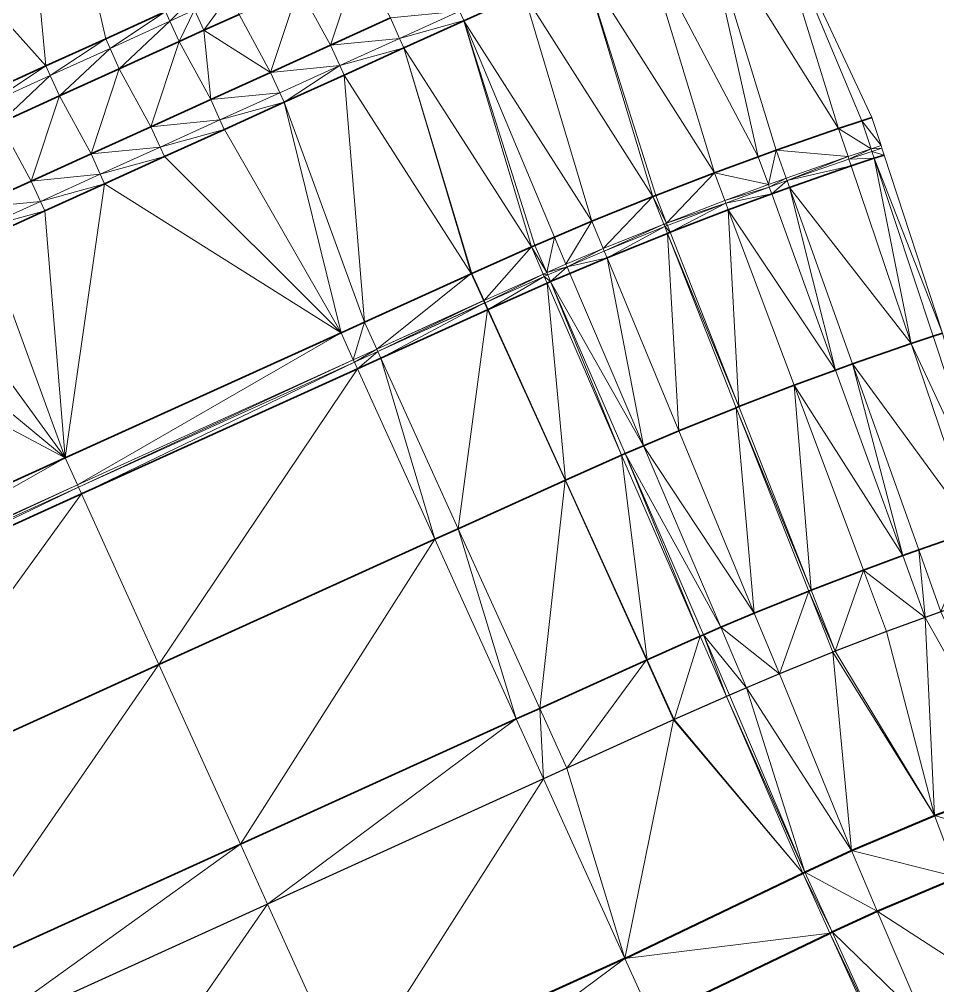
# Model space of a CAD drawing. Header units: metres. Extents: x 246428 to 246884, y 7418966 to 7419490.
# Drawn here: x 246836.7 to 246850.67, y 7419459.41 to 7419474.1 of the extents above; entities that cross this region are included whole.
import ezdxf

# ---------------------------------------------------------------- set-up
doc = ezdxf.new("R2010")
doc.units = ezdxf.units.M
doc.linetypes.add('blank name', pattern=[0])
doc.linetypes.add('HIDDEN', pattern=[9.525, 6.35, -3.175])
doc.layers.add('_12D_UNMAPPED', color=7, linetype='Continuous')
for name, color, linetype, lineweight in [('BATTER', 250, 'HIDDEN', 25), ('DRAINAGE_SWALE', 7, 'CHANNEL_DASHDOT_X4', 40), ('MISC_PATHS', 7, 'Continuous', 35)]:
    doc.layers.add(name, color=color, linetype=linetype, lineweight=lineweight)
for name, color, linetype, lineweight, true_color in [('KERB_BACK', 7, 'Continuous', 35, 0x5fd2ff), ('KERB_LINE', 7, 'Continuous', 18, 0xb9b9b9), ('KERB_LIP', 7, 'Continuous', 35, 0x5fd2ff), ('KERB_TOP', 7, 'Continuous', 18, 0xb9b9b9)]:
    doc.layers.add(name, color=color, linetype=linetype, lineweight=lineweight, true_color=true_color)
doc.styles.get("Standard").update_dxf_attribs({"font": 'romans.shx', "width": 0.65})
doc.linetypes.add('CHANNEL_DASHDOT_X4', pattern='A,6,-1,1,-1,0.004,[">",Standard,S=4,R=0,X=0,Y=-1.7144],0.004,1,-1,6,-1,1,-1', length=20.008)

msp = doc.modelspace()

# ---------------------------------------------------------------- linework, layer by layer
at = {"layer": '_12D_UNMAPPED', "color": 3, "linetype": 'blank name', "lineweight": 0}
for points in [[(246836.41, 7419480.766, 35.906), (246837.104, 7419473.395, 36.092), (246832.213, 7419478.862, 35.86)], [(246838.015, 7419473.808, 36.102), (246837.104, 7419473.395, 36.092), (246836.41, 7419480.766, 35.906)], [(246838.925, 7419474.221, 36.112), (246838.015, 7419473.808, 36.102), (246836.41, 7419480.766, 35.906)], [(246837.104, 7419473.395, 36.092), (246836.193, 7419472.981, 36.082), (246832.213, 7419478.862, 35.86)], [(246848.015, 7419476.148, 36.262), (246849.163, 7419472.442, 36.373), (246847.104, 7419475.735, 36.252)], [(246848.015, 7419476.148, 36.262), (246849.515, 7419472.56, 36.378), (246849.163, 7419472.442, 36.373)], [(246848.015, 7419476.148, 36.262), (246849.669, 7419472.61, 36.38), (246849.515, 7419472.56, 36.378)], [(246847.104, 7419475.735, 36.252), (246847.941, 7419472.014, 36.357), (246846.194, 7419475.322, 36.242)], [(246849.163, 7419472.442, 36.373), (246848.214, 7419472.112, 36.36), (246847.104, 7419475.735, 36.252)], [(246848.214, 7419472.112, 36.36), (246847.941, 7419472.014, 36.357), (246847.104, 7419475.735, 36.252)], [(246846.194, 7419475.322, 36.242), (246847.273, 7419471.767, 36.348), (246845.283, 7419474.908, 36.232)], [(246847.941, 7419472.014, 36.357), (246847.273, 7419471.767, 36.348), (246846.194, 7419475.322, 36.242)], [(246841.434, 7419473.711, 36.342), (246840.953, 7419474.592, 36.282), (246841.864, 7419475.005, 36.292)], [(246842.345, 7419474.124, 36.352), (246841.434, 7419473.711, 36.342), (246841.864, 7419475.005, 36.292)], [(246845.283, 7419474.908, 36.232), (246846.338, 7419471.407, 36.336), (246844.373, 7419474.495, 36.222)], [(246846.382, 7419471.425, 36.337), (246846.338, 7419471.407, 36.336), (246845.283, 7419474.908, 36.232)], [(246847.273, 7419471.767, 36.348), (246846.382, 7419471.425, 36.337), (246845.283, 7419474.908, 36.232)], [(246840.524, 7419473.297, 36.332), (246840.043, 7419474.179, 36.272), (246840.953, 7419474.592, 36.282)], [(246840.524, 7419473.297, 36.332), (246840.953, 7419474.592, 36.282), (246841.434, 7419473.711, 36.342)], [(246839.368, 7419474.246, 36.266), (246839.902, 7419474.488, 36.272), (246839.509, 7419473.937, 36.266)], [(246839.509, 7419473.937, 36.266), (246839.902, 7419474.488, 36.272), (246840.043, 7419474.179, 36.272)], [(246844.372, 7419474.496, 36.272), (246843.462, 7419474.083, 36.262), (246843.396, 7419474.228, 36.362)], [(246844.373, 7419474.495, 36.222), (246843.462, 7419474.082, 36.212), (246844.372, 7419474.496, 36.272)], [(246844.372, 7419474.496, 36.272), (246843.462, 7419474.082, 36.212), (246843.462, 7419474.083, 36.262)], [(246844.373, 7419474.495, 36.222), (246845.41, 7419471.032, 36.325), (246843.462, 7419474.082, 36.212)], [(246846.338, 7419471.407, 36.336), (246845.41, 7419471.032, 36.325), (246844.373, 7419474.495, 36.222)], [(246838.926, 7419474.22, 36.162), (246839.303, 7419474.391, 36.166), (246838.992, 7419474.075, 36.262)], [(246838.992, 7419474.075, 36.262), (246839.303, 7419474.391, 36.166), (246839.368, 7419474.246, 36.266)], [(246838.015, 7419473.808, 36.102), (246838.925, 7419474.221, 36.112), (246838.015, 7419473.807, 36.152)], [(246838.015, 7419473.807, 36.152), (246838.925, 7419474.221, 36.112), (246838.926, 7419474.22, 36.162)], [(246838.015, 7419473.807, 36.152), (246838.926, 7419474.22, 36.162), (246838.081, 7419473.662, 36.252)], [(246838.081, 7419473.662, 36.252), (246838.926, 7419474.22, 36.162), (246838.992, 7419474.075, 36.262)], [(246838.992, 7419474.075, 36.262), (246839.368, 7419474.246, 36.266), (246839.132, 7419473.766, 36.262)], [(246839.132, 7419473.766, 36.262), (246839.368, 7419474.246, 36.266), (246839.509, 7419473.937, 36.266)], [(246840.524, 7419473.297, 36.332), (246839.509, 7419473.937, 36.266), (246840.043, 7419474.179, 36.272)], [(246843.396, 7419474.228, 36.362), (246842.485, 7419473.814, 36.352), (246842.345, 7419474.124, 36.352)], [(246843.396, 7419474.228, 36.362), (246843.462, 7419474.083, 36.262), (246842.485, 7419473.814, 36.352)], [(246838.081, 7419473.662, 36.252), (246838.992, 7419474.075, 36.262), (246838.221, 7419473.352, 36.252)], [(246838.221, 7419473.352, 36.252), (246838.992, 7419474.075, 36.262), (246839.132, 7419473.766, 36.262)], [(246842.345, 7419474.124, 36.352), (246842.485, 7419473.814, 36.352), (246841.434, 7419473.711, 36.342)], [(246843.462, 7419474.083, 36.262), (246842.551, 7419473.669, 36.252), (246842.485, 7419473.814, 36.352)], [(246843.462, 7419474.082, 36.212), (246842.551, 7419473.669, 36.202), (246843.462, 7419474.083, 36.262)], [(246843.462, 7419474.083, 36.262), (246842.551, 7419473.669, 36.202), (246842.551, 7419473.669, 36.252)], [(246843.462, 7419474.082, 36.212), (246844.489, 7419470.642, 36.314), (246842.551, 7419473.669, 36.202)], [(246844.84, 7419470.792, 36.318), (246844.544, 7419470.665, 36.315), (246843.462, 7419474.082, 36.212)], [(246845.41, 7419471.032, 36.325), (246844.84, 7419470.792, 36.318), (246843.462, 7419474.082, 36.212)], [(246844.544, 7419470.665, 36.315), (246844.489, 7419470.642, 36.314), (246843.462, 7419474.082, 36.212)], [(246839.613, 7419472.884, 36.322), (246839.132, 7419473.766, 36.262), (246839.509, 7419473.937, 36.266)], [(246840.524, 7419473.297, 36.332), (246839.613, 7419472.884, 36.322), (246839.509, 7419473.937, 36.266)], [(246837.104, 7419473.395, 36.092), (246838.015, 7419473.808, 36.102), (246837.105, 7419473.394, 36.142)], [(246837.105, 7419473.394, 36.142), (246838.015, 7419473.808, 36.102), (246838.015, 7419473.807, 36.152)], [(246837.17, 7419473.249, 36.242), (246837.105, 7419473.394, 36.142), (246838.015, 7419473.807, 36.152)], [(246837.17, 7419473.249, 36.242), (246838.015, 7419473.807, 36.152), (246838.081, 7419473.662, 36.252)], [(246838.702, 7419472.471, 36.312), (246838.221, 7419473.352, 36.252), (246839.132, 7419473.766, 36.262)], [(246839.613, 7419472.884, 36.322), (246838.702, 7419472.471, 36.312), (246839.132, 7419473.766, 36.262)], [(246841.575, 7419473.401, 36.342), (246840.524, 7419473.297, 36.332), (246841.434, 7419473.711, 36.342)], [(246842.485, 7419473.814, 36.352), (246841.575, 7419473.401, 36.342), (246841.434, 7419473.711, 36.342)], [(246842.485, 7419473.814, 36.352), (246842.551, 7419473.669, 36.252), (246841.575, 7419473.401, 36.342)], [(246837.311, 7419472.939, 36.242), (246837.17, 7419473.249, 36.242), (246838.081, 7419473.662, 36.252)], [(246837.311, 7419472.939, 36.242), (246838.081, 7419473.662, 36.252), (246838.221, 7419473.352, 36.252)], [(246842.551, 7419473.669, 36.252), (246841.64, 7419473.256, 36.242), (246841.575, 7419473.401, 36.342)], [(246841.641, 7419473.255, 36.192), (246841.64, 7419473.256, 36.242), (246842.551, 7419473.669, 36.252)], [(246842.551, 7419473.669, 36.202), (246841.641, 7419473.255, 36.192), (246842.551, 7419473.669, 36.252)], [(246843.575, 7419470.236, 36.304), (246841.641, 7419473.255, 36.192), (246842.551, 7419473.669, 36.202)], [(246843.584, 7419470.24, 36.304), (246843.575, 7419470.236, 36.304), (246842.551, 7419473.669, 36.202)], [(246843.584, 7419470.24, 36.304), (246843.584, 7419470.24, 36.304), (246842.551, 7419473.669, 36.202)], [(246844.489, 7419470.642, 36.314), (246843.584, 7419470.24, 36.304), (246842.551, 7419473.669, 36.202)], [(246836.193, 7419472.981, 36.082), (246837.104, 7419473.395, 36.092), (246836.194, 7419472.98, 36.132)], [(246836.194, 7419472.98, 36.132), (246837.104, 7419473.395, 36.092), (246837.105, 7419473.394, 36.142)], [(246840.664, 7419472.988, 36.332), (246840.524, 7419473.297, 36.332), (246841.575, 7419473.401, 36.342)], [(246840.73, 7419472.843, 36.232), (246840.664, 7419472.988, 36.332), (246841.575, 7419473.401, 36.342)], [(246841.64, 7419473.256, 36.242), (246840.73, 7419472.843, 36.232), (246841.575, 7419473.401, 36.342)], [(246836.26, 7419472.836, 36.232), (246836.194, 7419472.98, 36.132), (246837.105, 7419473.394, 36.142)], [(246837.17, 7419473.249, 36.242), (246836.26, 7419472.836, 36.232), (246837.105, 7419473.394, 36.142)], [(246836.26, 7419472.836, 36.232), (246837.17, 7419473.249, 36.242), (246836.4, 7419472.526, 36.232)], [(246836.4, 7419472.526, 36.232), (246837.17, 7419473.249, 36.242), (246837.311, 7419472.939, 36.242)], [(246837.792, 7419472.057, 36.302), (246837.311, 7419472.939, 36.242), (246838.221, 7419473.352, 36.252)], [(246838.702, 7419472.471, 36.312), (246837.792, 7419472.057, 36.302), (246838.221, 7419473.352, 36.252)], [(246840.664, 7419472.988, 36.332), (246839.613, 7419472.884, 36.322), (246840.524, 7419473.297, 36.332)], [(246840.73, 7419472.842, 36.182), (246840.73, 7419472.843, 36.232), (246841.64, 7419473.256, 36.242)], [(246841.641, 7419473.255, 36.192), (246840.73, 7419472.842, 36.182), (246841.64, 7419473.256, 36.242)], [(246840.73, 7419472.842, 36.182), (246841.641, 7419473.255, 36.192), (246841.952, 7419469.499, 36.286)], [(246841.641, 7419473.255, 36.192), (246843.575, 7419470.236, 36.304), (246841.952, 7419469.499, 36.286)], [(246840.664, 7419472.988, 36.332), (246839.753, 7419472.574, 36.322), (246839.613, 7419472.884, 36.322)], [(246840.664, 7419472.988, 36.332), (246840.73, 7419472.843, 36.232), (246839.753, 7419472.574, 36.322)], [(246836.881, 7419471.644, 36.292), (246836.4, 7419472.526, 36.232), (246837.311, 7419472.939, 36.242)], [(246837.792, 7419472.057, 36.302), (246836.881, 7419471.644, 36.292), (246837.311, 7419472.939, 36.242)], [(246839.613, 7419472.884, 36.322), (246839.753, 7419472.574, 36.322), (246838.702, 7419472.471, 36.312)], [(246840.73, 7419472.843, 36.232), (246839.819, 7419472.43, 36.222), (246839.753, 7419472.574, 36.322)], [(246840.73, 7419472.843, 36.232), (246839.82, 7419472.429, 36.172), (246839.819, 7419472.43, 36.222)], [(246840.73, 7419472.842, 36.182), (246839.82, 7419472.429, 36.172), (246840.73, 7419472.843, 36.232)], [(246839.82, 7419472.429, 36.172), (246840.73, 7419472.842, 36.182), (246841.595, 7419469.338, 36.282)], [(246840.73, 7419472.842, 36.182), (246841.952, 7419469.499, 36.286), (246841.595, 7419469.338, 36.282)], [(246836.881, 7419471.644, 36.292), (246835.971, 7419471.231, 36.282), (246836.4, 7419472.526, 36.232)], [(246839.753, 7419472.574, 36.322), (246838.843, 7419472.161, 36.312), (246838.702, 7419472.471, 36.312)], [(246839.753, 7419472.574, 36.322), (246839.819, 7419472.43, 36.222), (246838.843, 7419472.161, 36.312)], [(246849.163, 7419472.442, 36.373), (246849.515, 7419472.56, 36.378), (246849.657, 7419472.132, 36.392)], [(246849.515, 7419472.56, 36.378), (246849.669, 7419472.61, 36.38), (246849.809, 7419472.183, 36.394)], [(246849.515, 7419472.56, 36.378), (246849.809, 7419472.183, 36.394), (246849.657, 7419472.132, 36.392)], [(246838.702, 7419472.471, 36.312), (246838.843, 7419472.161, 36.312), (246837.792, 7419472.057, 36.302)], [(246839.819, 7419472.43, 36.222), (246838.909, 7419472.016, 36.212), (246838.843, 7419472.161, 36.312)], [(246839.82, 7419472.429, 36.172), (246838.909, 7419472.015, 36.162), (246839.819, 7419472.43, 36.222)], [(246839.819, 7419472.43, 36.222), (246838.909, 7419472.015, 36.162), (246838.909, 7419472.016, 36.212)], [(246838.909, 7419472.015, 36.162), (246839.82, 7419472.429, 36.172), (246841.595, 7419469.338, 36.282)], [(246839.82, 7419472.429, 36.172), (246841.595, 7419469.338, 36.282), (246841.595, 7419469.338, 36.282)], [(246848.214, 7419472.112, 36.36), (246849.163, 7419472.442, 36.373), (246849.307, 7419472.015, 36.387)], [(246849.163, 7419472.442, 36.373), (246849.657, 7419472.132, 36.392), (246849.307, 7419472.015, 36.387)], [(246838.843, 7419472.161, 36.312), (246837.932, 7419471.748, 36.302), (246837.792, 7419472.057, 36.302)], [(246838.843, 7419472.161, 36.312), (246838.909, 7419472.016, 36.212), (246837.932, 7419471.748, 36.302)], [(246847.941, 7419472.014, 36.357), (246848.214, 7419472.112, 36.36), (246848.094, 7419471.591, 36.371)], [(246848.214, 7419472.112, 36.36), (246848.365, 7419471.688, 36.374), (246848.094, 7419471.591, 36.371)], [(246848.214, 7419472.112, 36.36), (246849.307, 7419472.015, 36.387), (246848.365, 7419471.688, 36.374)], [(246849.307, 7419472.015, 36.387), (246849.657, 7419472.132, 36.392), (246849.32, 7419471.978, 36.537)], [(246849.657, 7419472.132, 36.392), (246849.669, 7419472.094, 36.542), (246849.32, 7419471.978, 36.537)], [(246849.32, 7419471.978, 36.537), (246849.669, 7419472.094, 36.542), (246849.704, 7419471.99, 36.542)], [(246849.657, 7419472.132, 36.392), (246849.809, 7419472.183, 36.394), (246849.821, 7419472.145, 36.544)], [(246849.657, 7419472.132, 36.392), (246849.821, 7419472.145, 36.544), (246849.669, 7419472.094, 36.542)], [(246849.669, 7419472.094, 36.542), (246849.821, 7419472.145, 36.544), (246849.856, 7419472.04, 36.544)], [(246849.669, 7419472.094, 36.542), (246849.856, 7419472.04, 36.544), (246849.704, 7419471.99, 36.542)], [(246837.792, 7419472.057, 36.302), (246837.932, 7419471.748, 36.302), (246836.881, 7419471.644, 36.292)], [(246838.909, 7419472.016, 36.212), (246837.998, 7419471.603, 36.202), (246837.932, 7419471.748, 36.302)], [(246838.909, 7419472.015, 36.162), (246837.998, 7419471.602, 36.152), (246838.909, 7419472.016, 36.212)], [(246838.909, 7419472.016, 36.212), (246837.998, 7419471.602, 36.152), (246837.998, 7419471.603, 36.202)], [(246837.998, 7419471.602, 36.152), (246838.909, 7419472.015, 36.162), (246841.595, 7419469.338, 36.282)], [(246847.273, 7419471.767, 36.348), (246847.941, 7419472.014, 36.357), (246848.094, 7419471.591, 36.371)], [(246848.365, 7419471.688, 36.374), (246849.307, 7419472.015, 36.387), (246848.379, 7419471.651, 36.524)], [(246849.307, 7419472.015, 36.387), (246849.32, 7419471.978, 36.537), (246848.379, 7419471.651, 36.524)], [(246848.379, 7419471.651, 36.524), (246849.32, 7419471.978, 36.537), (246849.355, 7419471.873, 36.537)], [(246849.32, 7419471.978, 36.537), (246849.704, 7419471.99, 36.542), (246849.355, 7419471.873, 36.537)], [(246849.355, 7419471.873, 36.537), (246849.704, 7419471.99, 36.542), (246850.267, 7419469.173, 36.566)], [(246849.704, 7419471.99, 36.542), (246849.856, 7419472.04, 36.544), (246850.744, 7419469.332, 36.573)], [(246849.704, 7419471.99, 36.542), (246850.6, 7419469.284, 36.57), (246850.267, 7419469.173, 36.566)], [(246849.704, 7419471.99, 36.542), (246850.744, 7419469.332, 36.573), (246850.6, 7419469.284, 36.57)], [(246848.379, 7419471.651, 36.524), (246849.355, 7419471.873, 36.537), (246848.416, 7419471.547, 36.524)], [(246848.416, 7419471.547, 36.524), (246849.355, 7419471.873, 36.537), (246850.267, 7419469.173, 36.566)], [(246836.881, 7419471.644, 36.292), (246837.022, 7419471.334, 36.292), (246835.971, 7419471.231, 36.282)], [(246837.932, 7419471.748, 36.302), (246837.022, 7419471.334, 36.292), (246836.881, 7419471.644, 36.292)], [(246837.932, 7419471.748, 36.302), (246837.998, 7419471.603, 36.202), (246837.022, 7419471.334, 36.292)], [(246846.382, 7419471.425, 36.337), (246847.273, 7419471.767, 36.348), (246846.547, 7419471.006, 36.351)], [(246847.273, 7419471.767, 36.348), (246847.431, 7419471.346, 36.362), (246846.547, 7419471.006, 36.351)], [(246847.273, 7419471.767, 36.348), (246848.094, 7419471.591, 36.371), (246847.431, 7419471.346, 36.362)], [(246848.094, 7419471.591, 36.371), (246848.365, 7419471.688, 36.374), (246848.108, 7419471.553, 36.521)], [(246848.365, 7419471.688, 36.374), (246848.379, 7419471.651, 36.524), (246848.108, 7419471.553, 36.521)], [(246848.108, 7419471.553, 36.521), (246848.379, 7419471.651, 36.524), (246848.145, 7419471.45, 36.521)], [(246848.379, 7419471.651, 36.524), (246848.416, 7419471.547, 36.524), (246848.145, 7419471.45, 36.521)], [(246837.998, 7419471.603, 36.202), (246837.087, 7419471.19, 36.192), (246837.022, 7419471.334, 36.292)], [(246837.998, 7419471.603, 36.202), (246837.088, 7419471.189, 36.142), (246837.087, 7419471.19, 36.192)], [(246837.998, 7419471.602, 36.152), (246837.088, 7419471.189, 36.142), (246837.998, 7419471.603, 36.202)], [(246837.088, 7419471.189, 36.142), (246837.998, 7419471.602, 36.152), (246837.399, 7419467.434, 36.236)], [(246837.399, 7419467.434, 36.236), (246837.998, 7419471.602, 36.152), (246841.595, 7419469.338, 36.282)], [(246847.431, 7419471.346, 36.362), (246848.094, 7419471.591, 36.371), (246848.108, 7419471.553, 36.521)], [(246847.431, 7419471.346, 36.362), (246848.108, 7419471.553, 36.521), (246847.445, 7419471.309, 36.512)], [(246847.445, 7419471.309, 36.512), (246848.108, 7419471.553, 36.521), (246848.145, 7419471.45, 36.521)], [(246848.145, 7419471.45, 36.521), (246848.416, 7419471.547, 36.524), (246849.116, 7419468.77, 36.549)], [(246848.416, 7419471.547, 36.524), (246850.267, 7419469.173, 36.566), (246849.373, 7419468.863, 36.553)], [(246848.416, 7419471.547, 36.524), (246849.373, 7419468.863, 36.553), (246849.116, 7419468.77, 36.549)], [(246845.41, 7419471.032, 36.325), (246846.338, 7419471.407, 36.336), (246845.582, 7419470.616, 36.339)], [(246846.338, 7419471.407, 36.336), (246846.503, 7419470.989, 36.35), (246845.582, 7419470.616, 36.339)], [(246846.338, 7419471.407, 36.336), (246846.382, 7419471.425, 36.337), (246846.547, 7419471.006, 36.351)], [(246846.338, 7419471.407, 36.336), (246846.547, 7419471.006, 36.351), (246846.503, 7419470.989, 36.35)], [(246846.547, 7419471.006, 36.351), (246847.431, 7419471.346, 36.362), (246847.445, 7419471.309, 36.512)], [(246847.445, 7419471.309, 36.512), (246848.145, 7419471.45, 36.521), (246847.484, 7419471.206, 36.512)], [(246847.484, 7419471.206, 36.512), (246848.145, 7419471.45, 36.521), (246849.116, 7419468.77, 36.549)], [(246837.022, 7419471.334, 36.292), (246836.111, 7419470.921, 36.282), (246835.971, 7419471.231, 36.282)], [(246837.022, 7419471.334, 36.292), (246837.087, 7419471.19, 36.192), (246836.111, 7419470.921, 36.282)], [(246846.547, 7419471.006, 36.351), (246847.445, 7419471.309, 36.512), (246846.561, 7419470.969, 36.501)], [(246846.561, 7419470.969, 36.501), (246847.445, 7419471.309, 36.512), (246846.602, 7419470.866, 36.501)], [(246847.445, 7419471.309, 36.512), (246847.484, 7419471.206, 36.512), (246846.602, 7419470.866, 36.501)], [(246846.602, 7419470.866, 36.501), (246847.484, 7419471.206, 36.512), (246847.646, 7419468.215, 36.529)], [(246847.484, 7419471.206, 36.512), (246849.116, 7419468.77, 36.549), (246848.486, 7419468.538, 36.54)], [(246847.484, 7419471.206, 36.512), (246848.486, 7419468.538, 36.54), (246847.646, 7419468.215, 36.529)], [(246837.087, 7419471.19, 36.192), (246836.177, 7419470.776, 36.182), (246836.111, 7419470.921, 36.282)], [(246837.088, 7419471.189, 36.142), (246836.177, 7419470.775, 36.132), (246837.087, 7419471.19, 36.192)], [(246837.087, 7419471.19, 36.192), (246836.177, 7419470.775, 36.132), (246836.177, 7419470.776, 36.182)], [(246836.177, 7419470.775, 36.132), (246837.088, 7419471.189, 36.142), (246837.399, 7419467.434, 36.236)], [(246844.84, 7419470.792, 36.318), (246845.41, 7419471.032, 36.325), (246845.016, 7419470.378, 36.332)], [(246845.41, 7419471.032, 36.325), (246845.582, 7419470.616, 36.339), (246845.016, 7419470.378, 36.332)], [(246845.582, 7419470.616, 36.339), (246846.503, 7419470.989, 36.35), (246845.598, 7419470.579, 36.489)], [(246846.503, 7419470.989, 36.35), (246846.518, 7419470.952, 36.5), (246845.598, 7419470.579, 36.489)], [(246845.598, 7419470.579, 36.489), (246846.518, 7419470.952, 36.5), (246845.64, 7419470.478, 36.489)], [(246846.518, 7419470.952, 36.5), (246846.558, 7419470.849, 36.5), (246845.64, 7419470.478, 36.489)], [(246846.503, 7419470.989, 36.35), (246846.547, 7419471.006, 36.351), (246846.561, 7419470.969, 36.501)], [(246846.503, 7419470.989, 36.35), (246846.561, 7419470.969, 36.501), (246846.518, 7419470.952, 36.5)], [(246846.518, 7419470.952, 36.5), (246846.561, 7419470.969, 36.501), (246846.602, 7419470.866, 36.501)], [(246846.518, 7419470.952, 36.5), (246846.602, 7419470.866, 36.501), (246846.558, 7419470.849, 36.5)], [(246835.267, 7419470.362, 36.121), (246836.177, 7419470.775, 36.132), (246837.399, 7419467.434, 36.236)], [(246844.544, 7419470.665, 36.315), (246844.84, 7419470.792, 36.318), (246844.723, 7419470.252, 36.329)], [(246844.84, 7419470.792, 36.318), (246845.016, 7419470.378, 36.332), (246844.723, 7419470.252, 36.329)], [(246845.64, 7419470.478, 36.489), (246846.558, 7419470.849, 36.5), (246846.73, 7419467.845, 36.517)], [(246846.558, 7419470.849, 36.5), (246846.602, 7419470.866, 36.501), (246847.646, 7419468.215, 36.529)], [(246846.558, 7419470.849, 36.5), (246847.646, 7419468.215, 36.529), (246847.605, 7419468.198, 36.529)], [(246846.558, 7419470.849, 36.5), (246847.605, 7419468.198, 36.529), (246846.73, 7419467.845, 36.517)], [(246843.584, 7419470.24, 36.304), (246844.489, 7419470.642, 36.314), (246843.77, 7419469.83, 36.318)], [(246844.489, 7419470.642, 36.314), (246844.668, 7419470.229, 36.328), (246843.77, 7419469.83, 36.318)], [(246844.489, 7419470.642, 36.314), (246844.544, 7419470.665, 36.315), (246844.723, 7419470.252, 36.329)], [(246844.489, 7419470.642, 36.314), (246844.723, 7419470.252, 36.329), (246844.668, 7419470.229, 36.328)], [(246845.016, 7419470.378, 36.332), (246845.582, 7419470.616, 36.339), (246845.032, 7419470.342, 36.482)], [(246845.582, 7419470.616, 36.339), (246845.598, 7419470.579, 36.489), (246845.032, 7419470.342, 36.482)], [(246845.032, 7419470.342, 36.482), (246845.598, 7419470.579, 36.489), (246845.64, 7419470.478, 36.489)], [(246845.032, 7419470.342, 36.482), (246845.64, 7419470.478, 36.489), (246845.075, 7419470.24, 36.482)], [(246845.075, 7419470.24, 36.482), (246845.64, 7419470.478, 36.489), (246846.193, 7419467.619, 36.511)], [(246845.64, 7419470.478, 36.489), (246846.73, 7419467.845, 36.517), (246846.193, 7419467.619, 36.511)], [(246834.356, 7419469.949, 36.111), (246835.267, 7419470.362, 36.121), (246837.399, 7419467.434, 36.236)], [(246844.723, 7419470.252, 36.329), (246845.016, 7419470.378, 36.332), (246845.032, 7419470.342, 36.482)], [(246844.723, 7419470.252, 36.329), (246845.032, 7419470.342, 36.482), (246844.739, 7419470.216, 36.479)], [(246844.739, 7419470.216, 36.479), (246845.032, 7419470.342, 36.482), (246844.782, 7419470.115, 36.479)], [(246845.032, 7419470.342, 36.482), (246845.075, 7419470.24, 36.482), (246844.782, 7419470.115, 36.479)], [(246841.952, 7419469.499, 36.286), (246843.575, 7419470.236, 36.304), (246842.138, 7419469.09, 36.3)], [(246843.575, 7419470.236, 36.304), (246843.761, 7419469.826, 36.318), (246842.138, 7419469.09, 36.3)], [(246843.575, 7419470.236, 36.304), (246843.584, 7419470.24, 36.304), (246843.77, 7419469.83, 36.318)], [(246843.575, 7419470.236, 36.304), (246843.77, 7419469.83, 36.318), (246843.761, 7419469.826, 36.318)], [(246843.77, 7419469.83, 36.318), (246843.584, 7419470.24, 36.304), (246843.584, 7419470.24, 36.304)], [(246843.77, 7419469.83, 36.318), (246843.584, 7419470.24, 36.304), (246843.77, 7419469.83, 36.318)], [(246843.77, 7419469.83, 36.318), (246844.668, 7419470.229, 36.328), (246843.786, 7419469.794, 36.468)], [(246844.668, 7419470.229, 36.328), (246844.684, 7419470.192, 36.478), (246843.786, 7419469.794, 36.468)], [(246843.786, 7419469.794, 36.468), (246844.684, 7419470.192, 36.478), (246843.832, 7419469.693, 36.468)], [(246844.684, 7419470.192, 36.478), (246844.728, 7419470.091, 36.478), (246843.832, 7419469.693, 36.468)], [(246844.668, 7419470.229, 36.328), (246844.723, 7419470.252, 36.329), (246844.739, 7419470.216, 36.479)], [(246844.668, 7419470.229, 36.328), (246844.739, 7419470.216, 36.479), (246844.684, 7419470.192, 36.478)], [(246844.684, 7419470.192, 36.478), (246844.739, 7419470.216, 36.479), (246844.782, 7419470.115, 36.479)], [(246844.684, 7419470.192, 36.478), (246844.782, 7419470.115, 36.479), (246844.728, 7419470.091, 36.478)], [(246844.782, 7419470.115, 36.479), (246845.075, 7419470.24, 36.482), (246846.193, 7419467.619, 36.511)], [(246843.832, 7419469.693, 36.468), (246844.728, 7419470.091, 36.478), (246845.009, 7419467.098, 36.497)], [(246844.728, 7419470.091, 36.478), (246844.782, 7419470.115, 36.479), (246845.862, 7419467.477, 36.507)], [(246844.728, 7419470.091, 36.478), (246845.862, 7419467.477, 36.507), (246845.009, 7419467.098, 36.497)], [(246844.782, 7419470.115, 36.479), (246846.193, 7419467.619, 36.511), (246845.914, 7419467.499, 36.507)], [(246844.782, 7419470.115, 36.479), (246845.914, 7419467.499, 36.507), (246845.862, 7419467.477, 36.507)], [(246833.445, 7419469.536, 36.101), (246834.356, 7419469.949, 36.111), (246837.399, 7419467.434, 36.236)], [(246842.138, 7419469.09, 36.3), (246843.761, 7419469.826, 36.318), (246842.154, 7419469.053, 36.45)], [(246843.761, 7419469.826, 36.318), (246843.778, 7419469.79, 36.468), (246842.154, 7419469.053, 36.45)], [(246842.154, 7419469.053, 36.45), (246843.778, 7419469.79, 36.468), (246842.2, 7419468.953, 36.45)], [(246843.778, 7419469.79, 36.468), (246843.823, 7419469.689, 36.468), (246842.2, 7419468.953, 36.45)], [(246843.761, 7419469.826, 36.318), (246843.77, 7419469.83, 36.318), (246843.786, 7419469.794, 36.468)], [(246843.761, 7419469.826, 36.318), (246843.786, 7419469.794, 36.468), (246843.778, 7419469.79, 36.468)], [(246843.786, 7419469.794, 36.468), (246843.77, 7419469.83, 36.318), (246843.77, 7419469.83, 36.318)], [(246843.786, 7419469.794, 36.468), (246843.77, 7419469.83, 36.318), (246843.786, 7419469.794, 36.468)], [(246843.778, 7419469.79, 36.468), (246843.786, 7419469.794, 36.468), (246843.832, 7419469.693, 36.468)], [(246843.778, 7419469.79, 36.468), (246843.832, 7419469.693, 36.468), (246843.823, 7419469.689, 36.468)], [(246843.832, 7419469.693, 36.468), (246843.786, 7419469.794, 36.468), (246843.786, 7419469.794, 36.468)], [(246843.832, 7419469.693, 36.468), (246843.786, 7419469.794, 36.468), (246843.832, 7419469.693, 36.468)], [(246842.2, 7419468.953, 36.45), (246843.823, 7419469.689, 36.468), (246843.377, 7419466.358, 36.479)], [(246843.823, 7419469.689, 36.468), (246845.001, 7419467.094, 36.497), (246843.377, 7419466.358, 36.479)], [(246843.823, 7419469.689, 36.468), (246843.832, 7419469.693, 36.468), (246845.009, 7419467.098, 36.497)], [(246843.823, 7419469.689, 36.468), (246845.009, 7419467.098, 36.497), (246845.001, 7419467.094, 36.497)], [(246845.009, 7419467.098, 36.497), (246843.832, 7419469.693, 36.468), (246843.832, 7419469.693, 36.468)], [(246845.009, 7419467.098, 36.497), (246843.832, 7419469.693, 36.468), (246845.009, 7419467.098, 36.497)], [(246833.445, 7419469.536, 36.101), (246837.399, 7419467.434, 36.236), (246832.845, 7419465.368, 36.186)], [(246841.595, 7419469.338, 36.282), (246841.952, 7419469.499, 36.286), (246841.781, 7419468.928, 36.296)], [(246841.952, 7419469.499, 36.286), (246842.138, 7419469.09, 36.3), (246841.781, 7419468.928, 36.296)], [(246837.584, 7419467.024, 36.25), (246837.399, 7419467.434, 36.236), (246841.595, 7419469.338, 36.282)], [(246837.584, 7419467.024, 36.25), (246841.595, 7419469.338, 36.282), (246841.781, 7419468.928, 36.296)], [(246841.595, 7419469.338, 36.282), (246841.781, 7419468.928, 36.296), (246841.781, 7419468.928, 36.296)], [(246841.595, 7419469.338, 36.282), (246841.595, 7419469.338, 36.282), (246841.781, 7419468.928, 36.296)], [(246850.267, 7419469.173, 36.566), (246850.6, 7419469.284, 36.57), (246851.543, 7419466.437, 36.51)], [(246850.6, 7419469.284, 36.57), (246850.744, 7419469.332, 36.573), (246851.543, 7419466.437, 36.51)], [(246849.373, 7419468.863, 36.553), (246850.267, 7419469.173, 36.566), (246851.228, 7419466.331, 36.506)], [(246850.267, 7419469.173, 36.566), (246851.543, 7419466.437, 36.51), (246851.228, 7419466.331, 36.506)], [(246841.781, 7419468.928, 36.296), (246842.138, 7419469.09, 36.3), (246841.798, 7419468.891, 36.446)], [(246842.138, 7419469.09, 36.3), (246842.154, 7419469.053, 36.45), (246841.798, 7419468.891, 36.446)], [(246841.798, 7419468.891, 36.446), (246842.154, 7419469.053, 36.45), (246841.843, 7419468.791, 36.446)], [(246842.154, 7419469.053, 36.45), (246842.2, 7419468.953, 36.45), (246841.843, 7419468.791, 36.446)], [(246837.601, 7419466.987, 36.4), (246837.584, 7419467.024, 36.25), (246841.781, 7419468.928, 36.296)], [(246837.601, 7419466.987, 36.4), (246841.781, 7419468.928, 36.296), (246841.798, 7419468.891, 36.446)], [(246837.646, 7419466.887, 36.4), (246837.601, 7419466.987, 36.4), (246841.798, 7419468.891, 36.446)], [(246837.646, 7419466.887, 36.4), (246841.798, 7419468.891, 36.446), (246841.843, 7419468.791, 36.446)], [(246841.781, 7419468.928, 36.296), (246841.798, 7419468.891, 36.446), (246841.798, 7419468.891, 36.446)], [(246841.781, 7419468.928, 36.296), (246841.781, 7419468.928, 36.296), (246841.798, 7419468.891, 36.446)], [(246841.798, 7419468.891, 36.446), (246841.843, 7419468.791, 36.446), (246841.843, 7419468.791, 36.446)], [(246841.798, 7419468.891, 36.446), (246841.798, 7419468.891, 36.446), (246841.843, 7419468.791, 36.446)], [(246841.843, 7419468.791, 36.446), (246842.2, 7419468.953, 36.45), (246843.021, 7419466.196, 36.475)], [(246842.2, 7419468.953, 36.45), (246843.377, 7419466.358, 36.479), (246843.021, 7419466.196, 36.475)], [(246849.116, 7419468.77, 36.549), (246849.373, 7419468.863, 36.553), (246850.137, 7419465.949, 36.489)], [(246849.373, 7419468.863, 36.553), (246850.381, 7419466.037, 36.493), (246850.137, 7419465.949, 36.489)], [(246849.373, 7419468.863, 36.553), (246851.228, 7419466.331, 36.506), (246850.381, 7419466.037, 36.493)], [(246838.824, 7419464.292, 36.429), (246837.646, 7419466.887, 36.4), (246841.843, 7419468.791, 36.446)], [(246838.824, 7419464.292, 36.429), (246841.843, 7419468.791, 36.446), (246843.021, 7419466.196, 36.475)], [(246841.843, 7419468.791, 36.446), (246841.843, 7419468.791, 36.446), (246843.021, 7419466.196, 36.475)], [(246841.843, 7419468.791, 36.446), (246843.021, 7419466.196, 36.475), (246843.021, 7419466.196, 36.475)], [(246848.486, 7419468.538, 36.54), (246849.116, 7419468.77, 36.549), (246850.137, 7419465.949, 36.489)], [(246847.646, 7419468.215, 36.529), (246848.486, 7419468.538, 36.54), (246848.746, 7419465.424, 36.469)], [(246848.486, 7419468.538, 36.54), (246850.137, 7419465.949, 36.489), (246849.541, 7419465.729, 36.48)], [(246848.486, 7419468.538, 36.54), (246849.541, 7419465.729, 36.48), (246848.746, 7419465.424, 36.469)], [(246846.73, 7419467.845, 36.517), (246847.605, 7419468.198, 36.529), (246847.879, 7419465.073, 36.457)], [(246847.605, 7419468.198, 36.529), (246847.646, 7419468.215, 36.529), (246848.746, 7419465.424, 36.469)], [(246847.605, 7419468.198, 36.529), (246848.746, 7419465.424, 36.469), (246848.707, 7419465.408, 36.469)], [(246847.605, 7419468.198, 36.529), (246848.707, 7419465.408, 36.469), (246847.879, 7419465.073, 36.457)], [(246846.193, 7419467.619, 36.511), (246846.73, 7419467.845, 36.517), (246847.879, 7419465.073, 36.457)], [(246845.914, 7419467.499, 36.507), (246846.193, 7419467.619, 36.511), (246847.37, 7419464.859, 36.451)], [(246846.193, 7419467.619, 36.511), (246847.879, 7419465.073, 36.457), (246847.37, 7419464.859, 36.451)], [(246832.845, 7419465.368, 36.186), (246837.399, 7419467.434, 36.236), (246833.031, 7419464.958, 36.2)], [(246837.399, 7419467.434, 36.236), (246837.584, 7419467.024, 36.25), (246833.031, 7419464.958, 36.2)], [(246845.009, 7419467.098, 36.497), (246845.862, 7419467.477, 36.507), (246846.249, 7419464.366, 36.437)], [(246845.862, 7419467.477, 36.507), (246845.914, 7419467.499, 36.507), (246847.057, 7419464.725, 36.447)], [(246845.862, 7419467.477, 36.507), (246847.057, 7419464.725, 36.447), (246846.249, 7419464.366, 36.437)], [(246845.914, 7419467.499, 36.507), (246847.37, 7419464.859, 36.451), (246847.106, 7419464.746, 36.447)], [(246845.914, 7419467.499, 36.507), (246847.106, 7419464.746, 36.447), (246847.057, 7419464.725, 36.447)], [(246843.377, 7419466.358, 36.479), (246845.001, 7419467.094, 36.497), (246844.617, 7419463.626, 36.419)], [(246845.001, 7419467.094, 36.497), (246846.24, 7419464.362, 36.437), (246844.617, 7419463.626, 36.419)], [(246845.001, 7419467.094, 36.497), (246845.009, 7419467.098, 36.497), (246846.249, 7419464.366, 36.437)], [(246845.001, 7419467.094, 36.497), (246846.249, 7419464.366, 36.437), (246846.24, 7419464.362, 36.437)], [(246846.249, 7419464.366, 36.437), (246845.009, 7419467.098, 36.497), (246845.009, 7419467.098, 36.497)], [(246846.249, 7419464.366, 36.437), (246845.009, 7419467.098, 36.497), (246846.249, 7419464.366, 36.437)], [(246833.031, 7419464.958, 36.2), (246837.584, 7419467.024, 36.25), (246833.048, 7419464.922, 36.35)], [(246837.584, 7419467.024, 36.25), (246837.601, 7419466.987, 36.4), (246833.048, 7419464.922, 36.35)], [(246833.048, 7419464.922, 36.35), (246837.601, 7419466.987, 36.4), (246833.093, 7419464.821, 36.35)], [(246837.601, 7419466.987, 36.4), (246837.646, 7419466.887, 36.4), (246833.093, 7419464.821, 36.35)], [(246833.093, 7419464.821, 36.35), (246837.646, 7419466.887, 36.4), (246834.271, 7419462.226, 36.379)], [(246837.646, 7419466.887, 36.4), (246838.824, 7419464.292, 36.429), (246834.271, 7419462.226, 36.379)], [(246843.021, 7419466.196, 36.475), (246843.377, 7419466.358, 36.479), (246844.26, 7419463.464, 36.415)], [(246843.377, 7419466.358, 36.479), (246844.617, 7419463.626, 36.419), (246844.26, 7419463.464, 36.415)], [(246840.063, 7419461.56, 36.369), (246838.824, 7419464.292, 36.429), (246843.021, 7419466.196, 36.475)], [(246840.063, 7419461.56, 36.369), (246843.021, 7419466.196, 36.475), (246844.26, 7419463.464, 36.415)], [(246843.021, 7419466.196, 36.475), (246843.021, 7419466.196, 36.475), (246844.26, 7419463.464, 36.415)], [(246843.021, 7419466.196, 36.475), (246844.26, 7419463.464, 36.415), (246844.26, 7419463.464, 36.415)], [(246850.381, 7419466.037, 36.493), (246851.228, 7419466.331, 36.506), (246850.717, 7419465.095, 36.483)], [(246849.541, 7419465.729, 36.48), (246850.137, 7419465.949, 36.489), (246850.478, 7419465.009, 36.479)], [(246850.137, 7419465.949, 36.489), (246850.381, 7419466.037, 36.493), (246850.478, 7419465.009, 36.479)], [(246850.381, 7419466.037, 36.493), (246850.717, 7419465.095, 36.483), (246850.478, 7419465.009, 36.479)], [(246848.746, 7419465.424, 36.469), (246849.541, 7419465.729, 36.48), (246849.112, 7419464.493, 36.459)], [(246849.541, 7419465.729, 36.48), (246849.893, 7419464.793, 36.47), (246849.112, 7419464.493, 36.459)], [(246849.541, 7419465.729, 36.48), (246850.478, 7419465.009, 36.479), (246849.893, 7419464.793, 36.47)], [(246847.879, 7419465.073, 36.457), (246848.707, 7419465.408, 36.469), (246848.261, 7419464.149, 36.447)], [(246848.707, 7419465.408, 36.469), (246849.074, 7419464.478, 36.459), (246848.261, 7419464.149, 36.447)], [(246848.707, 7419465.408, 36.469), (246848.746, 7419465.424, 36.469), (246849.112, 7419464.493, 36.459)], [(246848.707, 7419465.408, 36.469), (246849.112, 7419464.493, 36.459), (246849.074, 7419464.478, 36.459)], [(246847.37, 7419464.859, 36.451), (246847.879, 7419465.073, 36.457), (246848.261, 7419464.149, 36.447)], [(246850.478, 7419465.009, 36.479), (246850.717, 7419465.095, 36.483), (246851.904, 7419462.474, 35.687)], [(246849.893, 7419464.793, 36.47), (246850.478, 7419465.009, 36.479), (246850.621, 7419461.994, 35.681)], [(246850.621, 7419461.994, 35.681), (246850.478, 7419465.009, 36.479), (246851.904, 7419462.474, 35.687)], [(246846.249, 7419464.366, 36.437), (246847.057, 7419464.725, 36.447), (246846.662, 7419463.455, 36.427)], [(246847.057, 7419464.725, 36.447), (246847.455, 7419463.807, 36.437), (246846.662, 7419463.455, 36.427)], [(246847.057, 7419464.725, 36.447), (246847.106, 7419464.746, 36.447), (246847.455, 7419463.807, 36.437)], [(246847.106, 7419464.746, 36.447), (246847.37, 7419464.859, 36.451), (246847.762, 7419463.939, 36.441)], [(246847.106, 7419464.746, 36.447), (246847.503, 7419463.828, 36.437), (246847.455, 7419463.807, 36.437)], [(246847.106, 7419464.746, 36.447), (246847.762, 7419463.939, 36.441), (246847.503, 7419463.828, 36.437)], [(246847.37, 7419464.859, 36.451), (246848.261, 7419464.149, 36.447), (246847.762, 7419463.939, 36.441)], [(246849.112, 7419464.493, 36.459), (246849.893, 7419464.793, 36.47), (246850.621, 7419461.994, 35.681)], [(246848.261, 7419464.149, 36.447), (246849.074, 7419464.478, 36.459), (246849.36, 7419461.462, 35.674)], [(246849.074, 7419464.478, 36.459), (246849.112, 7419464.493, 36.459), (246850.621, 7419461.994, 35.681)], [(246849.36, 7419461.462, 35.674), (246849.074, 7419464.478, 36.459), (246850.621, 7419461.994, 35.681)], [(246834.271, 7419462.226, 36.379), (246838.824, 7419464.292, 36.429), (246835.51, 7419459.494, 36.319)], [(246838.824, 7419464.292, 36.429), (246840.063, 7419461.56, 36.369), (246835.51, 7419459.494, 36.319)], [(246844.617, 7419463.626, 36.419), (246846.24, 7419464.362, 36.437), (246845.03, 7419462.715, 36.409)], [(246846.24, 7419464.362, 36.437), (246846.653, 7419463.451, 36.427), (246845.03, 7419462.715, 36.409)], [(246846.24, 7419464.362, 36.437), (246846.249, 7419464.366, 36.437), (246846.662, 7419463.455, 36.427)], [(246846.24, 7419464.362, 36.437), (246846.662, 7419463.455, 36.427), (246846.653, 7419463.451, 36.427)], [(246846.662, 7419463.455, 36.427), (246846.249, 7419464.366, 36.437), (246846.249, 7419464.366, 36.437)], [(246846.662, 7419463.455, 36.427), (246846.249, 7419464.366, 36.437), (246846.662, 7419463.455, 36.427)], [(246847.762, 7419463.939, 36.441), (246848.261, 7419464.149, 36.447), (246849.36, 7419461.462, 35.674)], [(246847.503, 7419463.828, 36.437), (246847.762, 7419463.939, 36.441), (246848.651, 7419461.136, 35.67)], [(246848.651, 7419461.136, 35.67), (246847.762, 7419463.939, 36.441), (246849.36, 7419461.462, 35.674)], [(246847.455, 7419463.807, 36.437), (246848.618, 7419461.12, 35.67), (246846.662, 7419463.455, 36.427)], [(246847.455, 7419463.807, 36.437), (246847.503, 7419463.828, 36.437), (246848.651, 7419461.136, 35.67)], [(246848.618, 7419461.12, 35.67), (246847.455, 7419463.807, 36.437), (246848.651, 7419461.136, 35.67)], [(246844.26, 7419463.464, 36.415), (246844.617, 7419463.626, 36.419), (246844.673, 7419462.553, 36.405)], [(246844.617, 7419463.626, 36.419), (246845.03, 7419462.715, 36.409), (246844.673, 7419462.553, 36.405)], [(246840.477, 7419460.649, 36.359), (246840.063, 7419461.56, 36.369), (246844.26, 7419463.464, 36.415)], [(246840.477, 7419460.649, 36.359), (246844.26, 7419463.464, 36.415), (246844.673, 7419462.553, 36.405)], [(246844.26, 7419463.464, 36.415), (246844.673, 7419462.553, 36.405), (246844.673, 7419462.553, 36.405)], [(246844.26, 7419463.464, 36.415), (246844.26, 7419463.464, 36.415), (246844.673, 7419462.553, 36.405)], [(246845.03, 7419462.715, 36.409), (246846.653, 7419463.451, 36.427), (246845.913, 7419459.821, 35.655)], [(246846.653, 7419463.451, 36.427), (246848.618, 7419461.12, 35.67), (246845.913, 7419459.821, 35.655)], [(246846.653, 7419463.451, 36.427), (246846.662, 7419463.455, 36.427), (246848.618, 7419461.12, 35.67)], [(246848.618, 7419461.12, 35.67), (246846.662, 7419463.455, 36.427), (246846.662, 7419463.455, 36.427)], [(246844.673, 7419462.553, 36.405), (246845.03, 7419462.715, 36.409), (246845.913, 7419459.821, 35.655)], [(246840.477, 7419460.649, 36.359), (246844.673, 7419462.553, 36.405), (246841.716, 7419457.917, 35.609)], [(246844.673, 7419462.553, 36.405), (246845.913, 7419459.821, 35.655), (246841.716, 7419457.917, 35.609)], [(246844.673, 7419462.553, 36.405), (246844.673, 7419462.553, 36.405), (246845.913, 7419459.821, 35.655)], [(246852.217, 7419461.524, 35.707), (246850.621, 7419461.994, 35.681), (246851.904, 7419462.474, 35.687)], [(246850.974, 7419461.059, 35.701), (246849.36, 7419461.462, 35.674), (246850.621, 7419461.994, 35.681)], [(246852.217, 7419461.524, 35.707), (246850.974, 7419461.059, 35.701), (246850.621, 7419461.994, 35.681)], [(246835.51, 7419459.494, 36.319), (246840.063, 7419461.56, 36.369), (246835.923, 7419458.583, 36.309)], [(246840.063, 7419461.56, 36.369), (246840.477, 7419460.649, 36.359), (246835.923, 7419458.583, 36.309)], [(246849.751, 7419460.542, 35.694), (246848.651, 7419461.136, 35.67), (246849.36, 7419461.462, 35.674)], [(246850.974, 7419461.059, 35.701), (246849.751, 7419460.542, 35.694), (246849.36, 7419461.462, 35.674)], [(246849.031, 7419460.209, 35.69), (246845.913, 7419459.82, 35.655), (246848.618, 7419461.12, 35.67)], [(246848.618, 7419461.12, 35.67), (246845.913, 7419459.82, 35.655), (246845.913, 7419459.821, 35.655)], [(246849.064, 7419460.225, 35.69), (246848.618, 7419461.12, 35.67), (246848.651, 7419461.136, 35.67)], [(246849.064, 7419460.225, 35.69), (246849.031, 7419460.209, 35.69), (246848.618, 7419461.12, 35.67)], [(246849.751, 7419460.542, 35.694), (246849.064, 7419460.225, 35.69), (246848.651, 7419461.136, 35.67)], [(246851.628, 7419459.324, 36.164), (246849.751, 7419460.542, 35.694), (246850.974, 7419461.059, 35.701)], [(246840.477, 7419460.649, 36.359), (246837.163, 7419455.851, 35.559), (246835.923, 7419458.583, 36.309)], [(246837.163, 7419455.851, 35.559), (246840.477, 7419460.649, 36.359), (246841.716, 7419457.917, 35.609)], [(246850.468, 7419458.858, 36.151), (246849.064, 7419460.225, 35.69), (246849.751, 7419460.542, 35.694)], [(246851.628, 7419459.324, 36.164), (246850.468, 7419458.858, 36.151), (246849.751, 7419460.542, 35.694)], [(246845.913, 7419459.82, 35.655), (246849.031, 7419460.209, 35.69), (246846.326, 7419458.911, 35.675)], [(246849.031, 7419460.209, 35.69), (246846.327, 7419458.909, 35.675), (246846.326, 7419458.911, 35.675)], [(246849.781, 7419458.556, 36.144), (246846.327, 7419458.909, 35.675), (246849.031, 7419460.209, 35.69)], [(246849.814, 7419458.571, 36.144), (246849.031, 7419460.209, 35.69), (246849.064, 7419460.225, 35.69)], [(246849.814, 7419458.571, 36.144), (246849.781, 7419458.556, 36.144), (246849.031, 7419460.209, 35.69)], [(246850.468, 7419458.858, 36.151), (246849.814, 7419458.571, 36.144), (246849.064, 7419460.225, 35.69)], [(246845.913, 7419459.821, 35.655), (246845.913, 7419459.82, 35.655), (246841.716, 7419457.917, 35.609)], [(246841.716, 7419457.917, 35.609), (246845.913, 7419459.82, 35.655), (246842.129, 7419457.007, 35.629)], [(246845.913, 7419459.82, 35.655), (246846.326, 7419458.911, 35.675), (246842.129, 7419457.007, 35.629)]]:
    msp.add_3dface(points, dxfattribs=at)
at = {"layer": 'BATTER'}
for points in [[(246851.991, 7419465.531, 36.503), (246851.857, 7419465.487, 36.5), (246851.548, 7419465.384, 36.496), (246850.717, 7419465.095, 36.483), (246850.478, 7419465.009, 36.479), (246849.893, 7419464.793, 36.47), (246849.112, 7419464.493, 36.459), (246849.074, 7419464.478, 36.459), (246848.261, 7419464.149, 36.447), (246847.762, 7419463.939, 36.441), (246847.503, 7419463.828, 36.437), (246847.455, 7419463.807, 36.437), (246846.662, 7419463.455, 36.427), (246846.653, 7419463.451, 36.427)], [(246846.662, 7419463.455, 36.427), (246845.03, 7419462.715, 36.409), (246844.673, 7419462.553, 36.405), (246844.673, 7419462.553, 36.405), (246840.477, 7419460.649, 36.359), (246835.923, 7419458.583, 36.309), (246835.049, 7419458.187, 36.299), (246835.049, 7419458.187, 36.299), (246834.138, 7419457.773, 36.289), (246834.138, 7419457.773, 36.289), (246832.709, 7419457.125, 36.273), (246832.709, 7419457.125, 36.273), (246831.37, 7419456.518, 36.259), (246828.638, 7419455.278, 36.229), (246828.638, 7419455.278, 36.229), (246828.58, 7419455.252, 36.228), (246828.58, 7419455.252, 36.228), (246827.62, 7419454.816, 36.218), (246827.62, 7419454.816, 36.218), (246827.385, 7419454.71, 36.215)]]:
    msp.add_polyline3d(points, dxfattribs=at)
at = {"layer": 'DRAINAGE_SWALE'}
for points in [[(246845.913, 7419459.82, 35.655), (246848.618, 7419461.12, 35.67), (246848.651, 7419461.136, 35.67), (246849.36, 7419461.462, 35.674), (246850.621, 7419461.994, 35.681), (246851.904, 7419462.474, 35.687)], [(246846.327, 7419458.909, 35.675), (246849.031, 7419460.209, 35.69), (246849.064, 7419460.225, 35.69), (246849.751, 7419460.542, 35.694), (246850.974, 7419461.059, 35.701)], [(246845.913, 7419459.821, 35.655), (246841.716, 7419457.917, 35.609), (246837.163, 7419455.851, 35.559), (246836.288, 7419455.455, 35.549), (246836.288, 7419455.455, 35.549), (246835.378, 7419455.042, 35.539), (246835.378, 7419455.041, 35.539), (246833.948, 7419454.393, 35.523), (246833.948, 7419454.393, 35.523), (246832.61, 7419453.786, 35.509), (246829.878, 7419452.546, 35.479), (246829.878, 7419452.546, 35.479), (246829.82, 7419452.52, 35.478), (246829.82, 7419452.52, 35.478), (246828.859, 7419452.084, 35.468)]]:
    msp.add_polyline3d(points, dxfattribs=at)
at = {"layer": 'KERB_BACK'}
for points in [[(246836.4, 7419472.526, 36.232), (246837.311, 7419472.939, 36.242), (246838.221, 7419473.352, 36.252), (246839.132, 7419473.766, 36.262), (246839.509, 7419473.937, 36.266), (246840.043, 7419474.179, 36.272)], [(246842.345, 7419474.124, 36.352), (246841.434, 7419473.711, 36.342), (246840.524, 7419473.297, 36.332), (246839.613, 7419472.884, 36.322), (246838.702, 7419472.471, 36.312), (246837.792, 7419472.057, 36.302), (246836.881, 7419471.644, 36.292), (246835.971, 7419471.231, 36.282)], [(246849.856, 7419472.04, 36.544), (246849.704, 7419471.99, 36.542), (246849.355, 7419471.873, 36.537), (246848.416, 7419471.547, 36.524), (246848.145, 7419471.45, 36.521), (246847.484, 7419471.206, 36.512), (246846.602, 7419470.866, 36.501), (246846.558, 7419470.849, 36.5), (246845.64, 7419470.478, 36.489), (246845.075, 7419470.24, 36.482), (246844.782, 7419470.115, 36.479), (246844.728, 7419470.091, 36.478), (246843.832, 7419469.693, 36.468), (246843.823, 7419469.689, 36.468)], [(246843.832, 7419469.693, 36.468), (246842.2, 7419468.953, 36.45), (246841.843, 7419468.791, 36.446), (246841.843, 7419468.791, 36.446), (246837.646, 7419466.887, 36.4), (246833.093, 7419464.821, 36.35)]]:
    msp.add_polyline3d(points, dxfattribs=at)
at = {"layer": 'KERB_LINE'}
for points in [[(246844.372, 7419474.496, 36.272), (246843.462, 7419474.083, 36.262), (246842.551, 7419473.669, 36.252), (246841.64, 7419473.256, 36.242), (246840.73, 7419472.843, 36.232), (246839.819, 7419472.43, 36.222), (246838.909, 7419472.016, 36.212), (246837.998, 7419471.603, 36.202), (246837.087, 7419471.19, 36.192), (246836.177, 7419470.776, 36.182)], [(246836.194, 7419472.98, 36.132), (246837.105, 7419473.394, 36.142), (246838.015, 7419473.807, 36.152), (246838.926, 7419474.22, 36.162)], [(246849.809, 7419472.183, 36.394), (246849.657, 7419472.132, 36.392), (246849.307, 7419472.015, 36.387), (246848.365, 7419471.688, 36.374), (246848.094, 7419471.591, 36.371), (246847.431, 7419471.346, 36.362), (246846.547, 7419471.006, 36.351), (246846.503, 7419470.989, 36.35), (246845.582, 7419470.616, 36.339), (246845.016, 7419470.378, 36.332), (246844.723, 7419470.252, 36.329), (246844.668, 7419470.229, 36.328), (246843.77, 7419469.83, 36.318), (246843.761, 7419469.826, 36.318)], [(246843.77, 7419469.83, 36.318), (246842.138, 7419469.09, 36.3), (246841.781, 7419468.928, 36.296), (246841.781, 7419468.928, 36.296), (246837.584, 7419467.024, 36.25), (246833.031, 7419464.958, 36.2)]]:
    msp.add_polyline3d(points, dxfattribs=at)
at = {"layer": 'KERB_LIP'}
for points in [[(246844.373, 7419474.495, 36.222), (246843.462, 7419474.082, 36.212), (246842.551, 7419473.669, 36.202), (246841.641, 7419473.255, 36.192), (246840.73, 7419472.842, 36.182), (246839.82, 7419472.429, 36.172), (246838.909, 7419472.015, 36.162), (246837.998, 7419471.602, 36.152), (246837.088, 7419471.189, 36.142), (246836.177, 7419470.775, 36.132)], [(246836.193, 7419472.981, 36.082), (246837.104, 7419473.395, 36.092), (246838.015, 7419473.808, 36.102), (246838.925, 7419474.221, 36.112)], [(246849.669, 7419472.61, 36.38), (246849.515, 7419472.56, 36.378), (246849.163, 7419472.442, 36.373), (246848.214, 7419472.112, 36.36), (246847.941, 7419472.014, 36.357), (246847.273, 7419471.767, 36.348), (246846.382, 7419471.425, 36.337), (246846.338, 7419471.407, 36.336), (246845.41, 7419471.032, 36.325), (246844.84, 7419470.792, 36.318), (246844.544, 7419470.665, 36.315), (246844.489, 7419470.642, 36.314), (246843.584, 7419470.24, 36.304), (246843.575, 7419470.236, 36.304)], [(246843.584, 7419470.24, 36.304), (246841.952, 7419469.499, 36.286), (246841.595, 7419469.338, 36.282), (246841.595, 7419469.338, 36.282), (246837.399, 7419467.434, 36.236), (246832.845, 7419465.368, 36.186)]]:
    msp.add_polyline3d(points, dxfattribs=at)
at = {"layer": 'KERB_TOP'}
for points in [[(246843.396, 7419474.228, 36.362), (246842.485, 7419473.814, 36.352), (246841.575, 7419473.401, 36.342), (246840.664, 7419472.988, 36.332), (246839.753, 7419472.574, 36.322), (246838.843, 7419472.161, 36.312), (246837.932, 7419471.748, 36.302), (246837.022, 7419471.334, 36.292), (246836.111, 7419470.921, 36.282)], [(246836.26, 7419472.836, 36.232), (246837.17, 7419473.249, 36.242), (246838.081, 7419473.662, 36.252), (246838.992, 7419474.075, 36.262), (246839.368, 7419474.246, 36.266)], [(246849.821, 7419472.145, 36.544), (246849.669, 7419472.094, 36.542), (246849.32, 7419471.978, 36.537), (246848.379, 7419471.651, 36.524), (246848.108, 7419471.553, 36.521), (246847.445, 7419471.309, 36.512), (246846.561, 7419470.969, 36.501), (246846.518, 7419470.952, 36.5), (246845.598, 7419470.579, 36.489), (246845.032, 7419470.342, 36.482), (246844.739, 7419470.216, 36.479), (246844.684, 7419470.192, 36.478), (246843.786, 7419469.794, 36.468), (246843.778, 7419469.79, 36.468)], [(246843.786, 7419469.794, 36.468), (246842.154, 7419469.053, 36.45), (246841.798, 7419468.891, 36.446), (246841.798, 7419468.891, 36.446), (246837.601, 7419466.987, 36.4), (246833.048, 7419464.922, 36.35)]]:
    msp.add_polyline3d(points, dxfattribs=at)
at = {"layer": 'MISC_PATHS'}
for points in [[(246850.744, 7419469.332, 36.573), (246850.6, 7419469.284, 36.57), (246850.267, 7419469.173, 36.566), (246849.373, 7419468.863, 36.553), (246849.116, 7419468.77, 36.549), (246848.486, 7419468.538, 36.54), (246847.646, 7419468.215, 36.529), (246847.605, 7419468.198, 36.529), (246846.73, 7419467.845, 36.517), (246846.193, 7419467.619, 36.511), (246845.914, 7419467.499, 36.507), (246845.862, 7419467.477, 36.507), (246845.009, 7419467.098, 36.497), (246845.001, 7419467.094, 36.497)], [(246845.009, 7419467.098, 36.497), (246843.377, 7419466.358, 36.479), (246843.021, 7419466.196, 36.475), (246843.021, 7419466.196, 36.475), (246838.824, 7419464.292, 36.429), (246834.271, 7419462.226, 36.379)], [(246851.679, 7419466.482, 36.513), (246851.543, 7419466.437, 36.51), (246851.228, 7419466.331, 36.506), (246850.381, 7419466.037, 36.493), (246850.137, 7419465.949, 36.489), (246849.541, 7419465.729, 36.48), (246848.746, 7419465.424, 36.469), (246848.707, 7419465.408, 36.469), (246847.879, 7419465.073, 36.457), (246847.37, 7419464.859, 36.451), (246847.106, 7419464.746, 36.447), (246847.057, 7419464.725, 36.447), (246846.249, 7419464.366, 36.437), (246846.24, 7419464.362, 36.437)], [(246846.249, 7419464.366, 36.437), (246844.617, 7419463.626, 36.419), (246844.26, 7419463.464, 36.415), (246844.26, 7419463.464, 36.415), (246840.063, 7419461.56, 36.369), (246835.51, 7419459.494, 36.319)]]:
    msp.add_polyline3d(points, dxfattribs=at)

doc.saveas('drawing.dxf')
